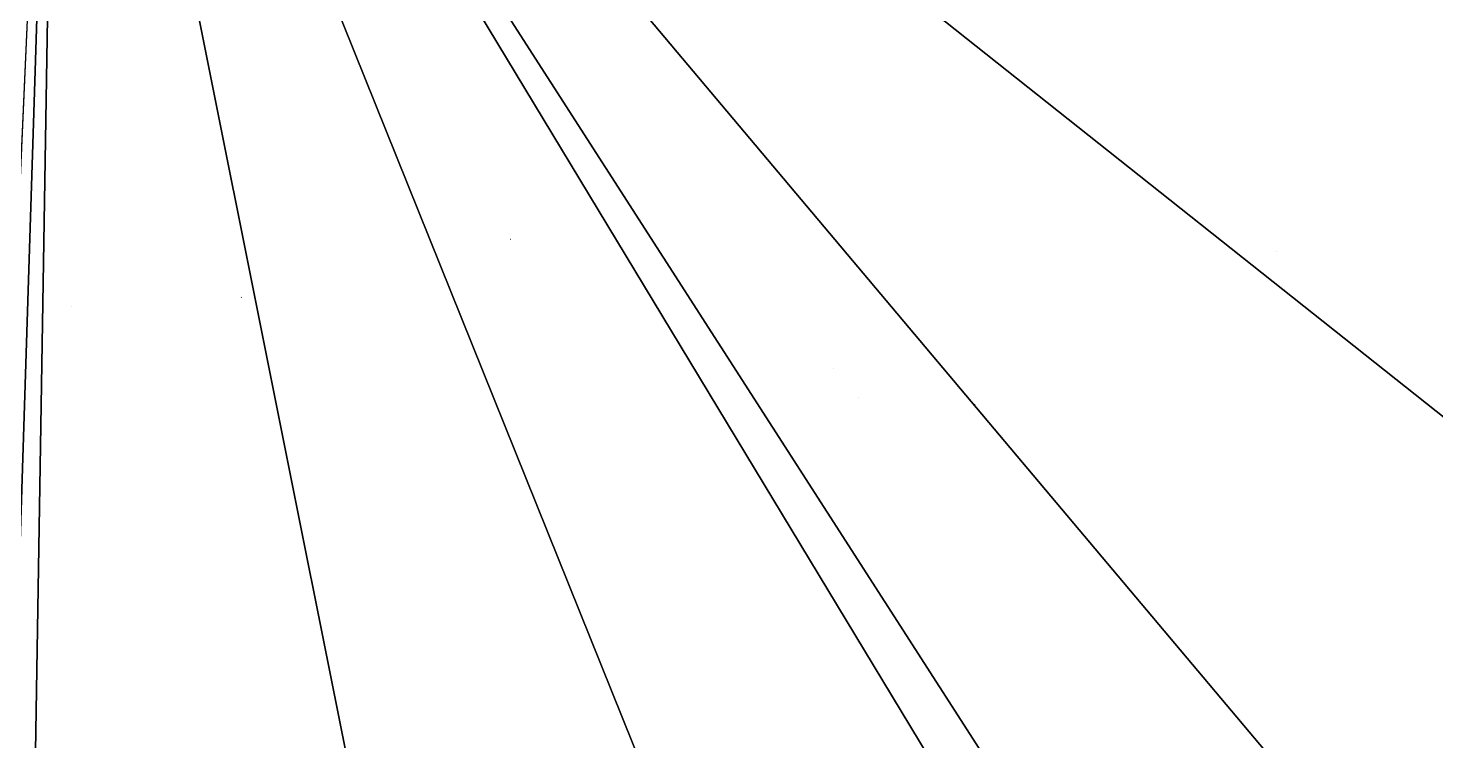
# Model space of a CAD drawing. Header units: millimetres. Extents: x -1419336 to 38707697, y -75591640 to 81.
# Drawn here: x -1371 to 61630, y -63738 to -31828 of the extents above; entities that cross this region are included whole.
import ezdxf

# ---------------------------------------------------------------- set-up
doc = ezdxf.new("R2010")
doc.units = ezdxf.units.MM
doc.layers.add('Image', color=7, linetype='Continuous')
doc.layers.add('Plane_Table_Station', color=1, linetype='Continuous', lineweight=25)
doc.styles.get("Standard").update_dxf_attribs({"font": 'SakalBharati.ttf'})
doc.dimstyles.get("Standard").update_dxf_attribs({"dimtxt": 0.18, "dimasz": 0.18, "dimexe": 0.18, "dimexo": 0.0625, "dimgap": 0.09, "dimtad": 0, "dimtih": 1, "dimtoh": 1, "dimdec": 4, "dimzin": 0, "dimdsep": 46, "dimtxsty": 'Standard', "dimcen": 0.09, "dimadec": 0, "dimazin": 0, "dimtfac": 1, "dimtdec": 4, "dimtofl": 0, "dimtmove": 0, "dimatfit": 3, "dimfxl": 1, "dimtolj": 1, "dimtzin": 0, "dimarcsym": 0})
picture_1 = doc.add_image_def('image1.jpg', size_in_pixel=(14330, 10848))
picture_2 = doc.add_image_def('image2.jpg', size_in_pixel=(14599, 11063))
picture_3 = doc.add_image_def('image3.jpg', size_in_pixel=(14388, 11097))
picture_4 = doc.add_image_def('image4.jpg', size_in_pixel=(14559, 11110))
picture_5 = doc.add_image_def('image5.jpg', size_in_pixel=(14666, 11006))
picture_6 = doc.add_image_def('image6.jpg', size_in_pixel=(13892, 10901))
picture_7 = doc.add_image_def('image7.jpg', size_in_pixel=(14576, 11112))
picture_8 = doc.add_image_def('image8.jpg', size_in_pixel=(14518, 11021))
picture_9 = doc.add_image_def('image9.jpg', size_in_pixel=(14352, 10750))
picture_10 = doc.add_image_def('image10.jpg', size_in_pixel=(14448, 10842))

msp = doc.modelspace()

# ---------------------------------------------------------------- pictures from other files: only their frames are drawn
at = {"layer": 'Image'}
image = msp.add_image(picture_5, insert=(1508, -624), size_in_units=(23932776, 17959276), rotation=-22.4898644, dxfattribs=at)
image.dxf.v_pixel = (1507.68379, -624.15342)
image.dxf.flags = 7
image = msp.add_image(picture_8, insert=(-55, -1219), size_in_units=(17716181, 13448157), rotation=-92.5616386, dxfattribs=at)
image.dxf.v_pixel = (-54.60334, -1219.00783)
image.dxf.flags = 7
image = msp.add_image(picture_3, insert=(737, -1221), size_in_units=(20516866, 15823029), rotation=-58.8632984, dxfattribs=at)
image.dxf.v_pixel = (737.27988, -1220.47621)
image.dxf.flags = 7
image = msp.add_image(picture_1, insert=(1525, -1212), size_in_units=(27913819, 21130163), rotation=-38.4726128, dxfattribs=at)
image.dxf.v_pixel = (1524.9809, -1211.82184)
image.dxf.flags = 7
image = msp.add_image(picture_9, insert=(-57, -1795), size_in_units=(25769374, 19301233), rotation=-91.803655, dxfattribs=at)
image.dxf.v_pixel = (-56.57678, -1794.5719)
image.dxf.flags = 7
image = msp.add_image(picture_7, insert=(727, -1807), size_in_units=(28387419, 21640204), rotation=-68.0884832, dxfattribs=at)
image.dxf.v_pixel = (726.71027, -1806.7935)
image.dxf.flags = 7
image = msp.add_image(picture_10, insert=(1518, -1804), size_in_units=(34066224, 25562845), rotation=-49.9287685, dxfattribs=at)
image.dxf.v_pixel = (1517.77795, -1804.26915)
image.dxf.flags = 7
image = msp.add_image(picture_4, insert=(480, -2397), size_in_units=(35593246, 27160442), rotation=-78.6857265, dxfattribs=at)
image.dxf.v_pixel = (479.57482, -2397.1836)
image.dxf.flags = 7
image = msp.add_image(picture_6, insert=(1534, -2386), size_in_units=(39400248, 30916269), rotation=-57.2638311, dxfattribs=at)
image.dxf.v_pixel = (1533.663, -2385.64698)
image.dxf.flags = 7
image = msp.add_image(picture_2, insert=(-48, -2946), size_in_units=(43008209, 32590570), rotation=-90.9353075, dxfattribs=at)
image.dxf.v_pixel = (-48.15195, -2945.5135)
image.dxf.flags = 7

# ---------------------------------------------------------------- leaders
at = {"layer": 'Plane_Table_Station'}
for points in [[(20213, -41298), (20204, -41298)], [(20213, -41298), (20204, -41298)], [(20213, -41298), (20204, -41298)], [(20213, -41298), (20204, -41298)], [(20213, -41298), (20204, -41298)], [(20213, -41298), (20204, -41298)], [(20213, -41298), (20204, -41298)], [(20213, -41298), (20204, -41298)], [(20213, -41298), (20204, -41298)], [(20213, -41298), (20204, -41298)], [(20213, -41298), (20204, -41298)], [(20213, -41298), (20204, -41298)], [(20213, -41298), (20204, -41298)], [(20213, -41298), (20204, -41298)], [(20213, -41298), (20204, -41298)], [(20213, -41298), (20204, -41298)], [(20213, -41298), (20204, -41298)], [(20213, -41298), (20204, -41298)], [(20213, -41298), (20204, -41298)], [(20213, -41298), (20204, -41298)], [(20213, -41298), (20204, -41298)], [(20213, -41298), (20204, -41298)], [(20213, -41298), (20204, -41298)], [(20213, -41298), (20204, -41298)], [(54516, -41823), (54516, -41832)], [(54516, -41823), (54516, -41832)], [(54516, -41823), (54516, -41832)], [(54516, -41823), (54516, -41832)], [(54516, -41823), (54516, -41832)], [(54516, -41823), (54516, -41832)], [(54516, -41823), (54516, -41832)], [(54516, -41823), (54516, -41832)], [(54516, -41823), (54516, -41832)], [(54516, -41823), (54516, -41832)], [(54516, -41823), (54516, -41832)], [(54516, -41823), (54516, -41832)], [(54516, -41823), (54516, -41832)], [(54516, -41823), (54516, -41832)], [(54516, -41823), (54516, -41832)], [(54516, -41823), (54516, -41832)], [(54516, -41823), (54516, -41832)], [(54516, -41823), (54516, -41832)], [(54516, -41823), (54516, -41832)], [(54516, -41823), (54516, -41832)], [(54516, -41823), (54516, -41832)], [(54516, -41823), (54516, -41832)], [(54516, -41823), (54516, -41832)], [(54516, -41823), (54516, -41832)], [(54516, -41823), (54516, -41832)], [(54516, -41823), (54516, -41832)], [(54516, -41823), (54516, -41832)], [(54516, -41823), (54516, -41832)], [(54516, -41823), (54516, -41832)], [(54516, -41823), (54516, -41832)], [(54516, -41823), (54516, -41832)], [(54516, -41823), (54516, -41832)], [(54516, -41823), (54516, -41832)], [(54516, -41823), (54516, -41832)], [(54516, -41823), (54516, -41832)], [(54516, -41823), (54516, -41832)], [(8173, -43884), (8165, -43880)], [(8173, -43884), (8165, -43880)], [(8173, -43884), (8165, -43880)], [(8173, -43884), (8165, -43880)], [(8173, -43884), (8165, -43880)], [(8173, -43884), (8165, -43880)], [(8173, -43884), (8165, -43880)], [(8173, -43884), (8165, -43880)], [(8173, -43884), (8165, -43880)], [(8173, -43884), (8165, -43880)], [(8173, -43884), (8165, -43880)], [(8173, -43884), (8165, -43880)], [(8173, -43884), (8165, -43880)], [(8173, -43884), (8165, -43880)], [(8173, -43884), (8165, -43880)], [(8173, -43884), (8165, -43880)], [(8173, -43884), (8165, -43880)], [(8173, -43884), (8165, -43880)], [(8173, -43884), (8165, -43880)], [(8173, -43884), (8165, -43880)], [(579, -44295), (588, -44295)], [(579, -44295), (588, -44295)], [(579, -44295), (588, -44295)], [(579, -44295), (588, -44295)], [(579, -44295), (588, -44295)], [(579, -44295), (588, -44295)], [(579, -44295), (588, -44295)], [(579, -44295), (588, -44295)], [(579, -44295), (588, -44295)], [(579, -44295), (588, -44295)], [(579, -44295), (588, -44295)], [(579, -44295), (588, -44295)], [(579, -44295), (588, -44295)], [(579, -44295), (588, -44295)], [(579, -44295), (588, -44295)], [(579, -44295), (588, -44295)], [(34664, -47066), (34657, -47071)], [(34664, -47066), (34657, -47071)], [(34664, -47066), (34657, -47071)], [(34664, -47066), (34657, -47071)], [(34664, -47066), (34657, -47071)], [(34664, -47066), (34657, -47071)], [(34664, -47066), (34657, -47071)], [(34664, -47066), (34657, -47071)], [(34664, -47066), (34657, -47071)], [(34664, -47066), (34657, -47071)], [(34664, -47066), (34657, -47071)], [(34664, -47066), (34657, -47071)], [(34664, -47066), (34657, -47071)], [(34664, -47066), (34657, -47071)], [(34664, -47066), (34657, -47071)], [(34664, -47066), (34657, -47071)], [(34664, -47066), (34657, -47071)], [(34664, -47066), (34657, -47071)], [(34664, -47066), (34657, -47071)], [(34664, -47066), (34657, -47071)], [(34664, -47066), (34657, -47071)], [(34664, -47066), (34657, -47071)], [(34664, -47066), (34657, -47071)], [(34664, -47066), (34657, -47071)], [(34664, -47066), (34657, -47071)], [(34664, -47066), (34657, -47071)], [(34664, -47066), (34657, -47071)], [(34664, -47066), (34657, -47071)], [(34664, -47066), (34657, -47071)], [(34664, -47066), (34657, -47071)], [(34664, -47066), (34657, -47071)], [(34664, -47066), (34657, -47071)], [(34664, -47066), (34657, -47071)], [(34664, -47066), (34657, -47071)], [(34664, -47066), (34657, -47071)], [(34664, -47066), (34657, -47071)], [(34664, -47066), (34657, -47071)], [(34664, -47066), (34657, -47071)], [(35790, -48387), (35792, -48378)], [(35790, -48387), (35792, -48378)], [(35790, -48387), (35792, -48378)], [(35790, -48387), (35792, -48378)], [(35790, -48387), (35792, -48378)], [(35790, -48387), (35792, -48378)], [(35790, -48387), (35792, -48378)], [(35790, -48387), (35792, -48378)], [(35790, -48387), (35792, -48378)], [(35790, -48387), (35792, -48378)], [(35790, -48387), (35792, -48378)], [(35790, -48387), (35792, -48378)], [(35790, -48387), (35792, -48378)], [(35790, -48387), (35792, -48378)], [(35790, -48387), (35792, -48378)], [(35790, -48387), (35792, -48378)], [(35790, -48387), (35792, -48378)], [(35790, -48387), (35792, -48378)], [(35790, -48387), (35792, -48378)], [(35790, -48387), (35792, -48378)], [(40992, -48680), (40995, -48671)], [(40992, -48680), (40995, -48671)], [(40992, -48680), (40995, -48671)], [(40992, -48680), (40995, -48671)], [(40992, -48680), (40995, -48671)], [(40992, -48680), (40995, -48671)], [(40992, -48680), (40995, -48671)], [(40992, -48680), (40995, -48671)], [(40992, -48680), (40995, -48671)], [(40992, -48680), (40995, -48671)], [(40992, -48680), (40995, -48671)], [(40992, -48680), (40995, -48671)], [(40992, -48680), (40995, -48671)], [(40992, -48680), (40995, -48671)], [(40992, -48680), (40995, -48671)], [(40992, -48680), (40995, -48671)], [(40992, -48680), (40995, -48671)], [(40992, -48680), (40995, -48671)], [(40992, -48680), (40995, -48671)], [(40992, -48680), (40995, -48671)], [(40992, -48680), (40995, -48671)], [(40992, -48680), (40995, -48671)], [(40992, -48680), (40995, -48671)], [(40992, -48680), (40995, -48671)], [(40992, -48680), (40995, -48671)], [(40992, -48680), (40995, -48671)]]:
    msp.add_leader(points, dimstyle='Standard', dxfattribs=at)

doc.saveas('drawing.dxf')
